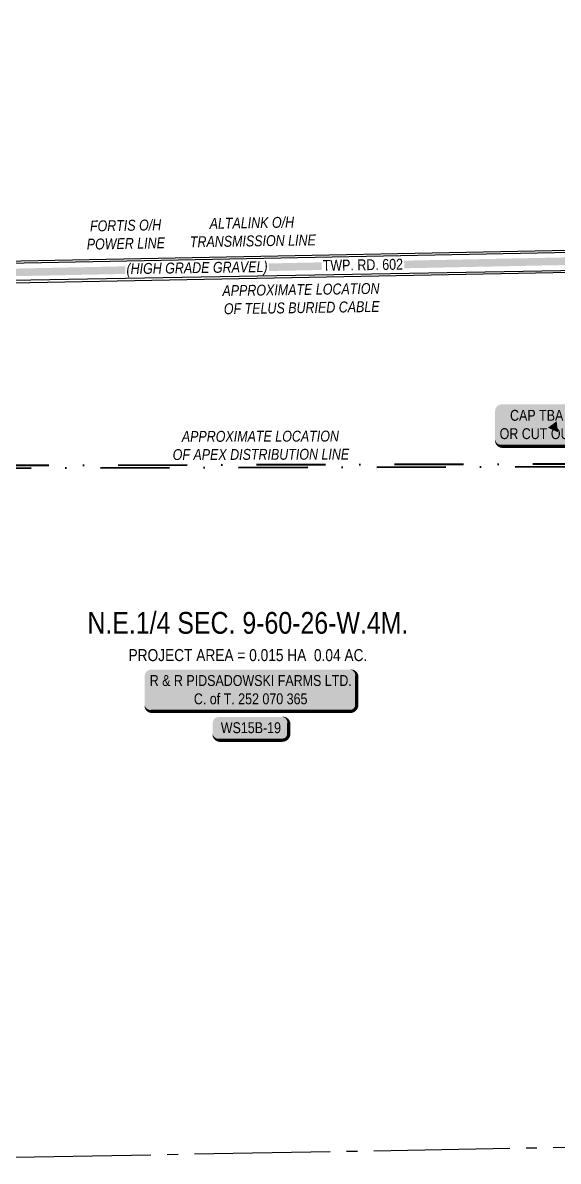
# Model space of a CAD drawing. Extents: x 72365 to 80261, y 6000112 to 6008999.
# Drawn here: x 76006 to 76498, y 6001097 to 6002144 of the extents above; entities that cross this region are included whole.
import ezdxf
from ezdxf.enums import TextEntityAlignment as Align

# ---------------------------------------------------------------- set-up
doc = ezdxf.new("R2010")
doc.units = 0
doc.header["$LTSCALE"] = 5
doc.linetypes.add('DASHDOT', pattern=[25.4, 12.7, -6.35, 0, -6.35])
doc.linetypes.add('foc-QUARTERLINE', pattern=[33, 25, -3, 2, -3])
for name, color, linetype in [('AS-OWNER', 7, 'Continuous'), ('AS-POWER', 104, 'foc-POWER'), ('AS-POWER-T', 104, 'Continuous'), ('AS-ROADS', 254, 'Continuous'), ('AS-TELEPHONE', 224, 'foc-TEL'), ('AS-TELEPHONE-T', 224, 'Continuous'), ('C-SYMBOL', 7, 'Continuous'), ('L-AREAREQUIRED', 7, 'Continuous'), ('L-QSEC', 8, 'foc-QUARTERLINE'), ('L-ROAD-T', 7, 'Continuous'), ('L-SEC', 7, 'Continuous'), ('P-APEX RECON PAY ITEMS', 240, 'Continuous'), ('P-APEX RECON-LINE LIST', 240, 'Continuous')]:
    doc.layers.add(name, color=color, linetype=linetype)
doc.layers.add('AS-RECON EXISTING', color=151, linetype='DASHDOT', lineweight=40)
doc.layers.add('T-TEXT', color=48, linetype='Continuous', lineweight=18)
doc.layers.add('AS-RECON EXISTING-T', color=7, linetype='Continuous', true_color=0x7abdff)
doc.styles.add('100L', font='ARIALN.TTF', dxfattribs={"height": 2})
doc.styles.add('175L', font='ARIALN.TTF', dxfattribs={"height": 20})
doc.styles.add('80', font='ARIALN.TTF', dxfattribs={"height": 10})
doc.styles.add('80L', font='ARIALN.TTF', dxfattribs={"height": 10})
doc.styles.add('80LS', font='ARIALNI.TTF', dxfattribs={"height": 10})
doc.styles.add('foc-LtypeFont', font='ARIALN.TTF', dxfattribs={"height": 7.35})
doc.linetypes.add('foc-POWER', pattern='A,6,-1,["P",foc-LtypeFont,S=0.2,R=0,X=-0.625,Y=-0.75],-1.24,4', length=12.24)
doc.linetypes.add('foc-TEL', pattern='A,2,-1,["T",foc-LtypeFont,S=0.2,R=0,X=-0.425,Y=-0.75],-1.24,8', length=12.24)

# ---------------------------------------------------------------- blocks, each defined once
blk = doc.blocks.new('*U1284')
at = {"true_color": 0xffffa8}
h = blk.add_hatch(color=51, dxfattribs=at)
edge = h.paths.add_edge_path()
edge.add_line((-46.5, -20), (46.5, -20))
edge.add_arc((46.5, -14), 6, 270, 360)
edge.add_line((52.5, -14), (52.5, 12.5))
edge.add_arc((46.5, 12.5), 6, 0, 90)
edge.add_line((46.5, 18.5), (-46.5, 18.5))
edge.add_arc((-46.5, 12.5), 6, 90, 180)
edge.add_line((-52.5, 12.5), (-52.5, -14))
edge.add_arc((-46.5, -14), 6, 180, 270)
at = {"color": 240, "flags": 128}
blk.add_lwpolyline([(-46.5, -20, 3, 3, 0), (46.5, -20, 3, 3, 0.414214), (52.5, -14, 3, 3, 0), (52.5, 12.5, 3, 0, 0.414214), (46.5, 18.5, 0, 0, 0), (-46.5, 18.5, 0, 0, 0.414214), (-52.5, 12.5, 0, 0, 0), (-52.5, -14, 0, 3, 0.414214)], format="xyseb", close=True, dxfattribs=at)
for points in [[(102.3, -38.6, 0, 10, 0), (0, 0, 5, 5, 0)], [(5.4, -7.1, 0, 10, 0), (0, 0, 5, 5, 0)]]:
    blk.add_lwpolyline(points, format="xyseb", dxfattribs=at)
at = {"color": 4, "style": '80'}
blk.add_attdef('OTHER_001', (-14.7, -5), '', height=10, dxfattribs=at)
blk = doc.blocks.new('*U1481')
h = blk.add_hatch(color=59)
edge = h.paths.add_edge_path()
edge.add_line((-91.5, -20), (91.5, -20))
edge.add_arc((91.5, -14), 6, 270, 360)
edge.add_line((97.5, -14), (97.5, 12.5))
edge.add_arc((91.5, 12.5), 6, 0, 90)
edge.add_line((91.5, 18.5), (-91.5, 18.5))
edge.add_arc((-91.5, 12.5), 6, 90, 180)
edge.add_line((-97.5, 12.5), (-97.5, -14))
edge.add_arc((-91.5, -14), 6, 180, 270)
at = {"color": 1, "flags": 128}
blk.add_lwpolyline([(-91.5, -20, 3, 3, 0), (91.5, -20, 3, 3, 0.414214), (97.5, -14, 3, 3, 0), (97.5, 12.5, 3, 0, 0.414214), (91.5, 18.5, 0, 0, 0), (-91.5, 18.5, 0, 0, 0.414214), (-97.5, 12.5, 0, 0, 0), (-97.5, -14, 0, 3, 0.414214)], format="xyseb", close=True, dxfattribs=at)
blk.add_lwpolyline([(-46.3, -15.6, 0, 7.5, 0), (0, 0, 0, 0, 0)], format="xyseb", dxfattribs=at)
at = {"color": 1, "style": '80'}
blk.add_attdef('ENTER_TEXT_001', (-36, -5), '', height=10, dxfattribs=at)
blk = doc.blocks.new('*U1492')
at = {"true_color": 0xffffa8}
h = blk.add_hatch(color=51, dxfattribs=at)
edge = h.paths.add_edge_path()
edge.add_line((-29, -11.5), (29, -11.5))
edge.add_arc((29, -5.5), 6, 270, 360)
edge.add_line((35, -5.5), (35, 4))
edge.add_arc((29, 4), 6, 0, 90)
edge.add_line((29, 10), (-29, 10))
edge.add_arc((-29, 4), 6, 90, 180)
edge.add_line((-35, 4), (-35, -5.5))
edge.add_arc((-29, -5.5), 6, 180, 270)
at = {"color": 240, "flags": 128}
blk.add_lwpolyline([(-29, -11.5, 3, 3, 0), (29, -11.5, 3, 3, 0.414214), (35, -5.5, 3, 3, 0), (35, 4, 3, 0, 0.414214), (29, 10, 0, 0, 0), (-29, 10, 0, 0, 0.414214), (-35, 4, 0, 0, 0), (-35, -5.5, 0, 3, 0.414214)], format="xyseb", close=True, dxfattribs=at)
for points in [[(-28.7, -2.8, 0, 10, 0), (0, 0, 5, 5, 0)], [(21, -3.7, 0, 10, 0), (0, 0, 5, 5, 0)]]:
    blk.add_lwpolyline(points, format="xyseb", dxfattribs=at)
at = {"color": 4, "style": '80'}
blk.add_attdef('OTHER_001', (-14.7, -5), '', height=10, dxfattribs=at)

msp = doc.modelspace()

# ---------------------------------------------------------------- linework, layer by layer
at = {"layer": 'AS-POWER', "flags": 128}
msp.add_lwpolyline([(73353.11, 6002005.063), (73365.997, 6002002.758), (73369.655, 6002002.658), (73369.642, 6002006.265), (73369.603, 6002021.003), (73429.254, 6002021.789), (73428.052, 6001957.015), (73429.341, 6001896.254), (73440.745, 6001881.311), (73470.999, 6001881.617), (73529.407, 6001881.619), (73544.331, 6001881.981), (73713.827, 6001883.778), (73900.593, 6001887.884), (74077.963, 6001890.823), (74258.684, 6001893.815), (74437.273, 6001896.774), (74621.957, 6001899.832), (74805.118, 6001902.864), (74997.262, 6001904.201), (75094.691, 6001907.228), (75157.325, 6001907.098), (76730.579, 6001937.765), (76896.029, 6001939.893), (77572.642, 6001948.512), (78361.451, 6001958.931)], dxfattribs=at)
at = {"layer": 'AS-RECON EXISTING', "flags": 128}
msp.add_lwpolyline([(75037.791, 6004656.753), (75040.969, 6004656.433), (75045.915, 6004655.772), (75049.394, 6004654.346), (75052.064, 6004650.57), (75053.426, 6004637.725), (75033.395, 6004591.678), (75031.392, 6004570.51), (75029.931, 6004515.157), (75042.224, 6004425.428), (75088.285, 6004323.543), (75194.619, 6003946.248), (75213.404, 6003887.596), (75223.371, 6003817.787), (75207.409, 6003720.82), (75206.511, 6003689.287), (75204.954, 6003670.162), (75202.637, 6003617.763), (75200.895, 6003491.251), (75201.913, 6003456.145), (75201.915, 6003448.954), (75201.926, 6003448.885), (75203.939, 6003388.84), (75218.217, 6003217.565), (75234.47, 6003185.573), (75239.194, 6003181.095), (75292.631, 6003124.99), (75301.02, 6003116.237), (75335.77, 6003081.164), (75340.011, 6003076.747), (75319.285, 6003058.924), (75293.559, 6003035.852), (75256.369, 6003005.581), (75249.573, 6002987.773), (75247.996, 6002982.485), (75237.135, 6002910.379), (75227.075, 6002831.615), (75214.959, 6002751.432), (75211.709, 6002721.577), (75209.811, 6002708.389), (75206.029, 6002695.343), (75160.049, 6002512.361), (75098.871, 6002268.897), (75101.117, 6001963.088), (75102.699, 6001913.42), (75104.455, 6001837.202), (75106.635, 6001761.87), (75111.085, 6001725.137), (75116.811, 6001720.095), (75124.566, 6001719.723), (75147.124, 6001719.523), (75240.243, 6001715.044), (75288.052, 6001716.599), (75343.524, 6001708.949), (75397.031, 6001707.43), (75444.732, 6001706.98), (75525.283, 6001713.2), (75605.869, 6001718.727), (75698.222, 6001727.909), (75798.038, 6001736.882), (76595.29, 6001738.909), (76595.409, 6001738.918), (76595.528, 6001738.906), (76595.643, 6001738.873), (76595.75, 6001738.822), (76595.848, 6001738.753), (76595.932, 6001738.668), (76596, 6001738.57), (76596.051, 6001738.462), (76596.082, 6001738.347), (76596.093, 6001738.228), (76596.104, 6001736.818), (76595.885, 6001735.77)], dxfattribs=at)
at = {"layer": 'AS-ROADS', "const_width": 7, "flags": 128}
msp.add_lwpolyline([(78361.593, 6001949.679), (77440.507, 6001937.551), (76616.357, 6001927.393), (75726.399, 6001909.333), (74682.957, 6001890.643), (73345.368, 6001870.983), (72430.766, 6001854.565)], dxfattribs=at)
at = {"layer": 'L-QSEC', "flags": 128}
msp.add_lwpolyline([(76618.266, 6001111.771), (75813.608, 6001097.121)], dxfattribs=at)
at = {"layer": 'L-SEC', "flags": 128}
for points in [[(75798.687, 6001921.597), (76492.304, 6001934.87)], [(76492.304, 6001934.87), (76605.002, 6001937.013)], [(75899.5, 6001903.388), (76605.29, 6001916.925)]]:
    msp.add_lwpolyline(points, dxfattribs=at)

# ---------------------------------------------------------------- block references
at = {"layer": 'AS-OWNER'}
ref = msp.add_blockref('*U1481', (76215.116, 6001530.952), dxfattribs=at)
ref.add_attrib('ENTER_TEXT_001', 'R & R PIDSADOWSKI FARMS LTD.', (76122.244, 6001534.371), dxfattribs={"layer": '0', "color": 1, "height": 10, "style": '80'})
ref.add_attrib('ENTER_TEXT_002', 'C. of T. 252 070 365', (76162.851, 6001517.527), dxfattribs={"layer": '0', "color": 1, "height": 10, "style": '80'})
at = {"layer": 'P-APEX RECON PAY ITEMS'}
ref = msp.add_blockref('*U1284', (76492.364, 6001774.92), dxfattribs=at)
ref.add_attrib('OTHER_001', 'CAP TBA LINE', (76453.568, 6001778.339), dxfattribs={"layer": '0', "color": 4, "height": 10, "style": '80'})
ref.add_attrib('OTHER_002', 'OR CUT OUT TEE', (76444.015, 6001761.495), dxfattribs={"layer": '0', "color": 4, "height": 10, "style": '80'})
at = {"layer": 'P-APEX RECON-LINE LIST'}
ref = msp.add_blockref('*U1492', (76215.116, 6001495.956), dxfattribs=at)
ref.add_attrib('OTHER_001', 'WS15B-19', (76187.602, 6001490.953), dxfattribs={"layer": '0', "color": 4, "height": 10, "style": '80'})

# ---------------------------------------------------------------- texts
at = {"layer": 'AS-POWER-T', "insert": (76063.617, 6001962.416), "char_height": 9.99168, "attachment_point": 1, "rotation": 1.041538, "style": '175L'}
msp.add_mtext_dynamic_manual_height_columns('\\pi3.6072;{\\fArial Narrow|b0|i1|c0|p34;FORTIS O/H\\P\\pi0.35616;POWER LINE}', width=72.5352, gutter_width=100, heights=[0], dxfattribs=at)
at = {"layer": 'AS-RECON EXISTING-T', "insert": (76134.647, 6001768.87), "char_height": 10, "attachment_point": 1, "rotation": 0.145694, "style": '100L'}
msp.add_mtext_dynamic_manual_height_columns('\\pi17.113;{\\fArial Narrow|b0|i1|c0|p34;APPROXIMATE LOCATION\\P\\pi8.655;OF APEX DISTRIBUTION LINE}', width=179.08357, gutter_width=50, heights=[0], dxfattribs=at)
at = {"layer": 'C-SYMBOL', "color": 3, "style": '175L'}
msp.add_text('N.E.1/4 SEC. 9-60-26-W.4M.', height=19.98336, dxfattribs=at).set_placement((76212.518, 6001576.447), align=Align.BOTTOM_CENTER)
at = {"layer": 'L-AREAREQUIRED', "color": 5, "style": '100L'}
msp.add_text('PROJECT AREA = 0.015 HA  0.04 AC.', height=11, dxfattribs=at).set_placement((76212.518, 6001553.947), align=Align.BOTTOM_CENTER)

# ---------------------------------------------------------------- next in the draw order: texts
at = {"layer": 'L-ROAD-T', "insert": (76318.174, 6001926.814), "char_height": 10, "width": 73.99175, "attachment_point": 2, "rotation": 0.900501, "style": '80L', "bg_fill": 3, "box_fill_scale": 1.1, "bg_fill_color": 256, "bg_fill_transparency": 0}
msp.add_mtext('TWP. RD. 602', dxfattribs=at)

# ---------------------------------------------------------------- next in the draw order: linework, layer by layer
at = {"layer": 'AS-RECON EXISTING', "flags": 128}
msp.add_lwpolyline([(75215, 6002694.777), (75390.186, 6002683.739), (75729.191, 6002690.093), (75775.385, 6002626.924), (75776.143, 6002522.507), (75780.716, 6001892.557), (75784.551, 6001750.388), (75784.025, 6001733.396), (75798.814, 6001734.395), (76593.506, 6001736.456), (76595.885, 6001735.77), (76598.865, 6001734.618), (76604.677, 6001733.192), (76640.957, 6001733.545), (76679.788, 6001733.92), (76690.576, 6001733.503), (76753.3, 6001733.557), (76776.376, 6001734.218), (76802.867, 6001734.285), (76826.946, 6001733.809), (76854.448, 6001733.594), (76861.768, 6001733.765), (76861.785, 6001732.13), (76893.054, 6001595.156), (76891.725, 6001439.044), (76877.66, 6001439.394), (76756.595, 6001438.786), (76741.289, 6001440.045), (76732.847, 6001439.81), (76719.925, 6001440.025), (76689.819, 6001440.287), (76684.465, 6001440.335), (76682.569, 6001440.579), (76680.702, 6001441.344), (76676.691, 6001445.747), (76673.972, 6001448.958), (76672.08, 6001450.278)], dxfattribs=at)
at = {"layer": 'AS-TELEPHONE', "flags": 128}
msp.add_lwpolyline([(73336.098, 6001861.043), (74904.552, 6001886.328), (74936.126, 6001887.221), (75117.625, 6001891.831), (75159.772, 6001892.833), (76761.381, 6001921.193), (76833.762, 6001922.311), (77695.436, 6001933.062), (77781.664, 6001934.523), (78361.7, 6001942.692)], dxfattribs=at)

# ---------------------------------------------------------------- next in the draw order: texts
at = {"layer": 'AS-POWER-T', "insert": (76151.788, 6001964.471), "char_height": 10, "attachment_point": 1, "rotation": 0.900501, "style": '100L', "bg_fill": 2}
msp.add_mtext_dynamic_manual_height_columns('\\pi25.487;{\\fArial Narrow|b0|i1|c0|p34;ALTALINK O/H\\P\\pi7.042;TRANSMISSION LINE}', width=129.00892, gutter_width=50, heights=[0], dxfattribs=at)
at = {"layer": 'T-TEXT', "insert": (76165.682, 6001924.211), "char_height": 10, "width": 130.0263, "attachment_point": 2, "rotation": 0.900501, "style": '80LS', "bg_fill": 3, "box_fill_scale": 1.1, "bg_fill_color": 256, "bg_fill_transparency": 0}
msp.add_mtext('(HIGH GRADE GRAVEL)', dxfattribs=at)

# ---------------------------------------------------------------- next in the draw order: texts
at = {"layer": 'AS-TELEPHONE-T', "insert": (76188.952, 6001902.985), "char_height": 10, "attachment_point": 1, "rotation": 0.872958, "style": '100L'}
msp.add_mtext_dynamic_manual_height_columns('\\pi0.05;{\\fArial Narrow|b0|i1|c0|p34;APPROXIMATE LOCATION\\P\\pi1.1414;OF TELUS BURIED CABLE}', width=144.95675, gutter_width=50, heights=[0], dxfattribs=at)

doc.saveas('drawing.dxf')
